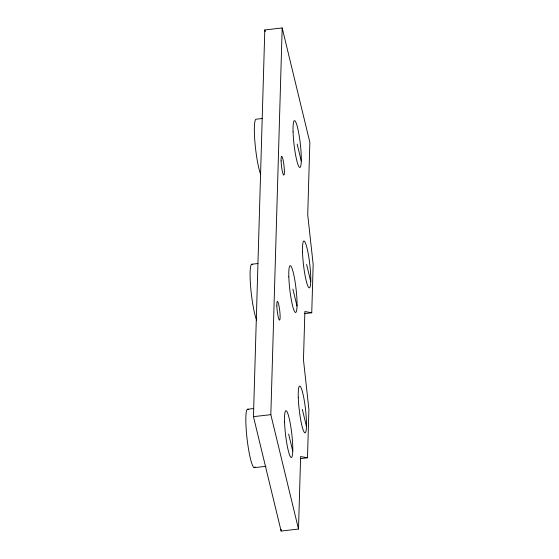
<?xml version="1.0" encoding="UTF-8"?>
<svg xmlns="http://www.w3.org/2000/svg" width="559" height="559" viewBox="0 0 559 559"><rect width="100%" height="100%" fill="white"/><g stroke="black" fill="none" stroke-linecap="round" stroke-linejoin="round"><path stroke-width="0.84" d="M311.747 312.774L304.886 311.524L303.467 359.863L308.91 409.454L307.492 457.793L300.63 456.542L298.499 529.045L281.121 531.05L253.451 416.658L264.805 29.955L282.183 27.95L309.854 142.342L307.729 214.845L313.166 264.435L311.747 312.774L304.299 313.634M298.499 529.045L270.829 414.659L282.183 27.95M281.121 531.05L281.17 529.324M262.213 118.508L256.301 119.193A29.417 3.934 83.4 0 0 254.869 141.371A29.417 3.934 83.4 0 0 260.704 174.583M252.046 264.204L257.958 263.527M247.784 409.223L253.702 408.545M253.451 416.658L270.829 414.659M300.868 458.555L307.492 457.793M254.198 467.666L266.021 466.304M297.164 144.075L301.259 161.02M264.805 29.955L265.211 31.646M306.611 264.456L310.713 281.401M292.902 289.094L297.004 306.039M302.356 409.474L306.458 426.419M288.647 434.105L292.748 451.05M255.135 466.863A29.417 3.934 83.4 0 1 247.169 439.619A29.417 3.934 83.4 0 1 248.343 409.572M256.665 320.139A29.417 3.934 83.4 0 1 250.516 285.153A29.417 3.934 83.4 0 1 252.598 264.554M284.566 421.905A23.534 3.144 83.4 0 0 291.211 457.486A23.534 3.144 83.4 0 0 290.163 422.925A23.534 3.144 83.4 0 0 284.566 421.905M276.845 305.878A9.412 1.258 83.4 0 0 279.5 320.111A9.412 1.258 83.4 0 0 279.081 306.29A9.412 1.258 83.4 0 0 276.845 305.878M288.821 276.894A23.534 3.144 83.4 0 0 295.466 312.467A23.534 3.144 83.4 0 0 294.418 277.914A23.534 3.144 83.4 0 0 288.821 276.894M302.531 252.256A23.534 3.144 83.4 0 0 309.176 287.836A23.534 3.144 83.4 0 0 308.135 253.276A23.534 3.144 83.4 0 0 302.531 252.256M298.275 397.274A23.534 3.144 83.4 0 0 304.921 432.848A23.534 3.144 83.4 0 0 303.872 398.294A23.534 3.144 83.4 0 0 298.275 397.274M293.077 131.875A23.534 3.144 83.4 0 0 299.729 167.448A23.534 3.144 83.4 0 0 298.681 132.895A23.534 3.144 83.4 0 0 293.077 131.875M281.1 160.866A9.412 1.258 83.4 0 0 283.755 175.093A9.412 1.258 83.4 0 0 283.343 161.272A9.412 1.258 83.4 0 0 281.1 160.866"/></g></svg>
